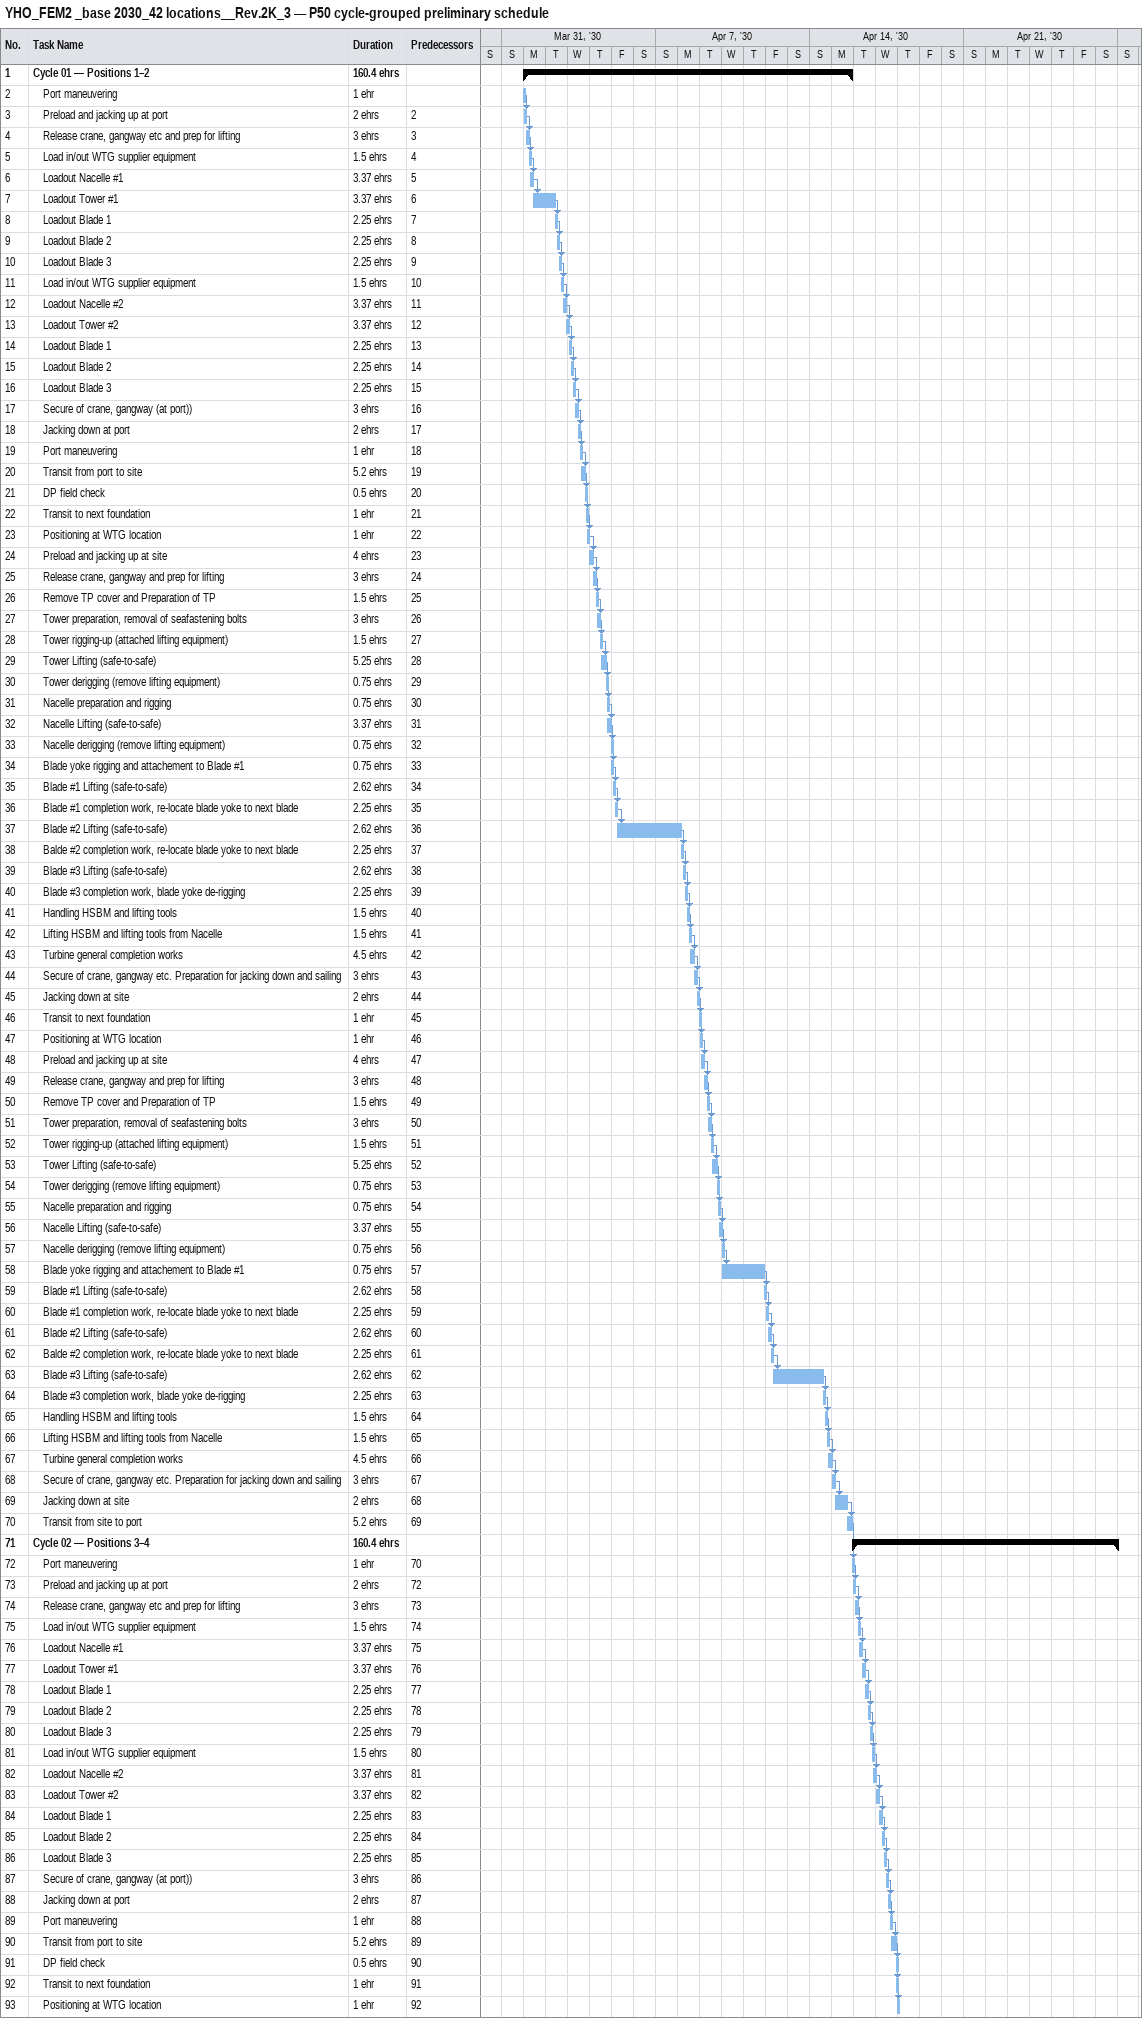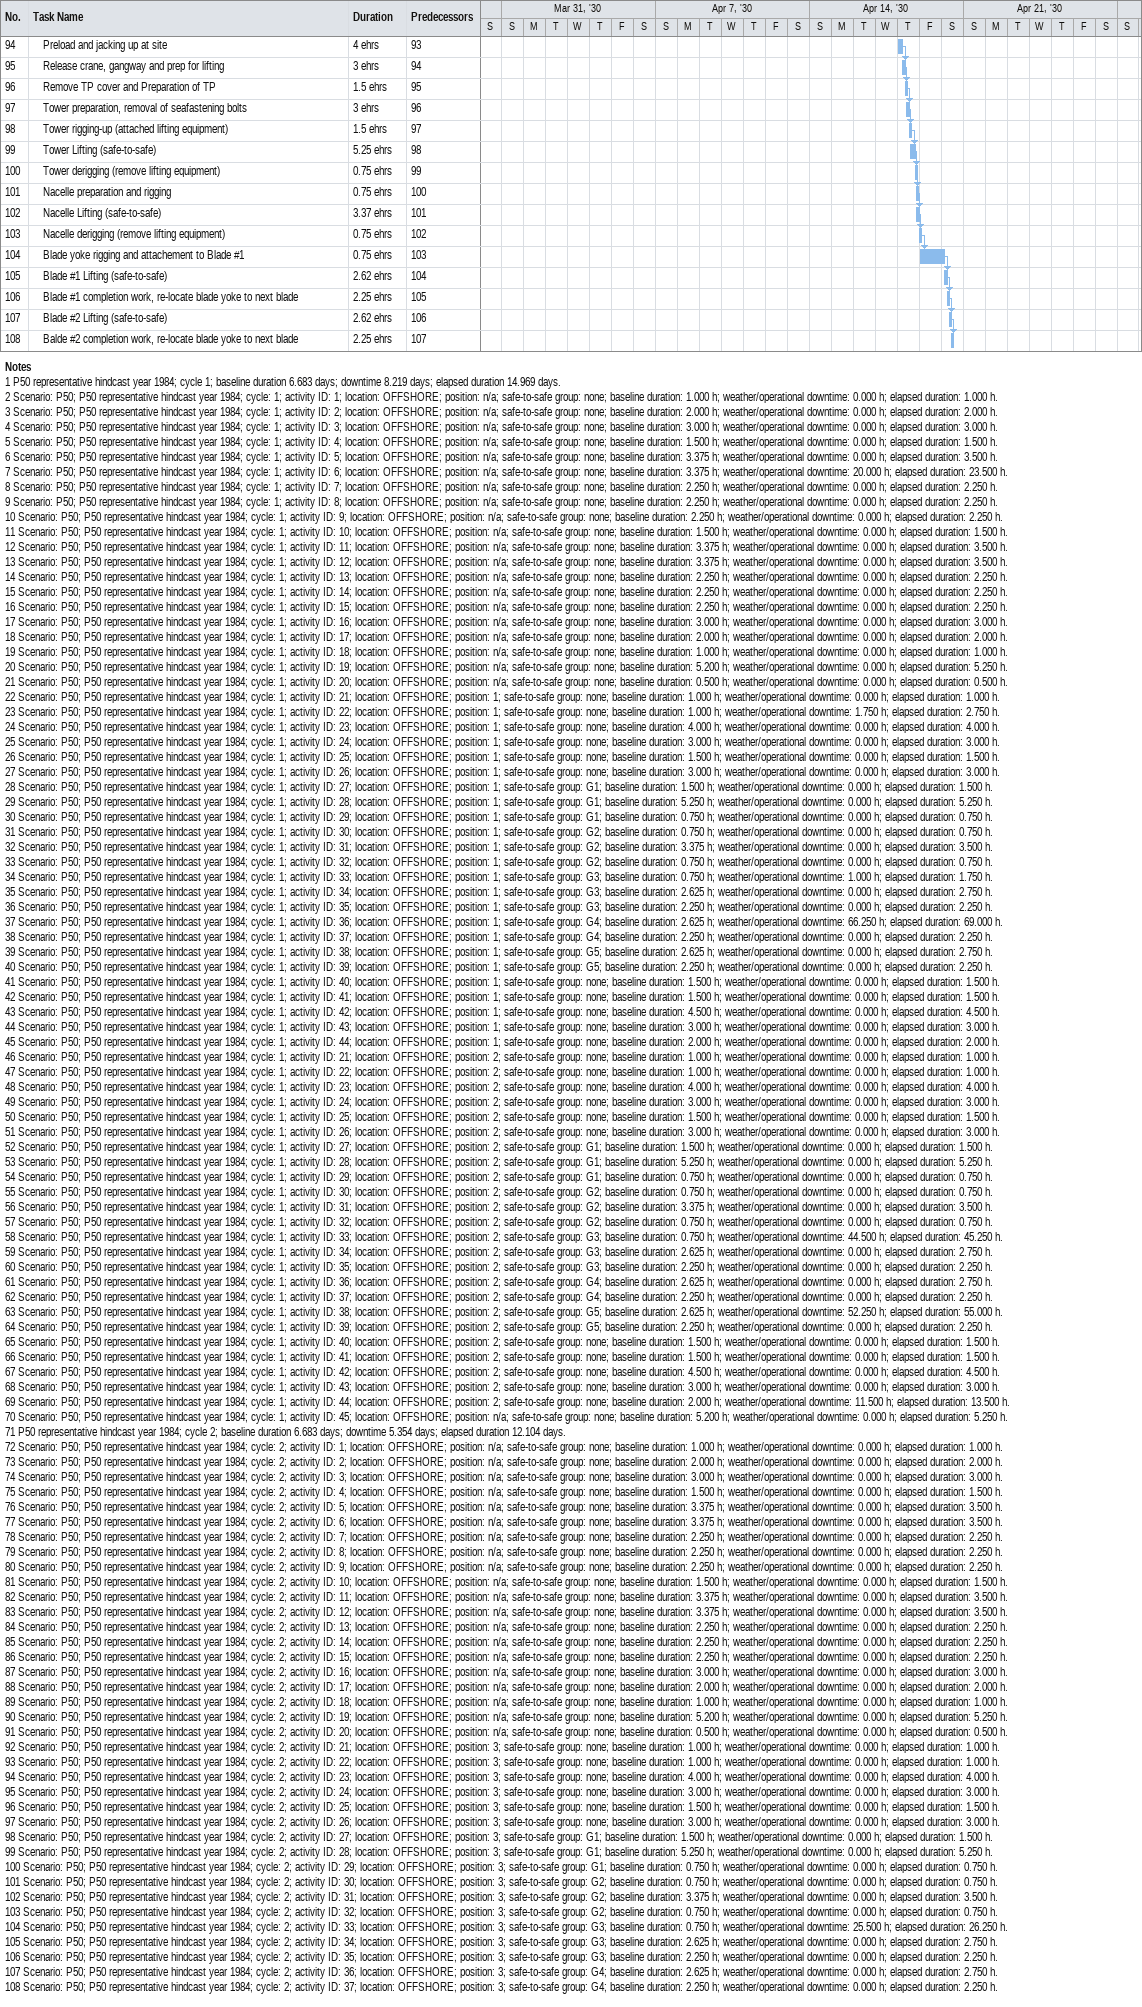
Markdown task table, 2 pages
YHO_FEM2 _base 2030_42 locations__Rev.2K_3 — P50 cycle-grouped preliminary schedule

| ID | Level | Task | Duration | Start | Finish | Predecessors |
|---|---|---|---|---|---|---|
| 1 | 1 | **Cycle 01 — Positions 1–2** | 160.4eh | 2030-04-01 | 2030-04-15 |  |
| 2 | 2 | Port maneuvering | 1eh | 2030-04-01 | 2030-04-01 |  |
| 3 | 2 | Preload and jacking up at port | 2eh | 2030-04-01 | 2030-04-01 | 2 |
| 4 | 2 | Release crane, gangway etc and prep for lifting | 3eh | 2030-04-01 | 2030-04-01 | 3 |
| 5 | 2 | Load in/out WTG supplier equipment | 1.5eh | 2030-04-01 | 2030-04-01 | 4 |
| 6 | 2 | Loadout Nacelle #1 | 3.37eh | 2030-04-01 | 2030-04-01 | 5 |
| 7 | 2 | Loadout Tower #1 | 3.37eh | 2030-04-01 | 2030-04-02 | 6 |
| 8 | 2 | Loadout Blade 1 | 2.25eh | 2030-04-02 | 2030-04-02 | 7 |
| 9 | 2 | Loadout Blade 2 | 2.25eh | 2030-04-02 | 2030-04-02 | 8 |
| 10 | 2 | Loadout Blade 3 | 2.25eh | 2030-04-02 | 2030-04-02 | 9 |
| 11 | 2 | Load in/out WTG supplier equipment | 1.5eh | 2030-04-02 | 2030-04-02 | 10 |
| 12 | 2 | Loadout Nacelle #2 | 3.37eh | 2030-04-02 | 2030-04-02 | 11 |
| 13 | 2 | Loadout Tower #2 | 3.37eh | 2030-04-02 | 2030-04-03 | 12 |
| 14 | 2 | Loadout Blade 1 | 2.25eh | 2030-04-03 | 2030-04-03 | 13 |
| 15 | 2 | Loadout Blade 2 | 2.25eh | 2030-04-03 | 2030-04-03 | 14 |
| 16 | 2 | Loadout Blade 3 | 2.25eh | 2030-04-03 | 2030-04-03 | 15 |
| 17 | 2 | Secure of crane, gangway (at port)) | 3eh | 2030-04-03 | 2030-04-03 | 16 |
| 18 | 2 | Jacking down at port | 2eh | 2030-04-03 | 2030-04-03 | 17 |
| 19 | 2 | Port maneuvering | 1eh | 2030-04-03 | 2030-04-03 | 18 |
| 20 | 2 | Transit from port to site | 5.2eh | 2030-04-03 | 2030-04-03 | 19 |
| 21 | 2 | DP field check | 0.5eh | 2030-04-03 | 2030-04-03 | 20 |
| 22 | 2 | Transit to next foundation | 1eh | 2030-04-03 | 2030-04-03 | 21 |
| 23 | 2 | Positioning at WTG location | 1eh | 2030-04-03 | 2030-04-04 | 22 |
| 24 | 2 | Preload and jacking up at site | 4eh | 2030-04-04 | 2030-04-04 | 23 |
| 25 | 2 | Release crane, gangway and prep for lifting | 3eh | 2030-04-04 | 2030-04-04 | 24 |
| 26 | 2 | Remove TP cover and Preparation of TP | 1.5eh | 2030-04-04 | 2030-04-04 | 25 |
| 27 | 2 | Tower preparation, removal of seafastening bolts | 3eh | 2030-04-04 | 2030-04-04 | 26 |
| 28 | 2 | Tower rigging-up (attached lifting equipment) | 1.5eh | 2030-04-04 | 2030-04-04 | 27 |
| 29 | 2 | Tower Lifting (safe-to-safe) | 5.25eh | 2030-04-04 | 2030-04-04 | 28 |
| 30 | 2 | Tower derigging (remove lifting equipment) | 0.75eh | 2030-04-04 | 2030-04-04 | 29 |
| 31 | 2 | Nacelle preparation and rigging | 0.75eh | 2030-04-04 | 2030-04-04 | 30 |
| 32 | 2 | Nacelle Lifting (safe-to-safe) | 3.37eh | 2030-04-04 | 2030-04-04 | 31 |
| 33 | 2 | Nacelle derigging (remove lifting equipment) | 0.75eh | 2030-04-04 | 2030-04-05 | 32 |
| 34 | 2 | Blade yoke rigging and attachement to Blade #1 | 0.75eh | 2030-04-05 | 2030-04-05 | 33 |
| 35 | 2 | Blade #1 Lifting (safe-to-safe) | 2.62eh | 2030-04-05 | 2030-04-05 | 34 |
| 36 | 2 | Blade #1 completion work, re-locate blade yoke to next blade | 2.25eh | 2030-04-05 | 2030-04-05 | 35 |
| 37 | 2 | Blade #2 Lifting (safe-to-safe) | 2.62eh | 2030-04-05 | 2030-04-08 | 36 |
| 38 | 2 | Balde #2 completion work, re-locate blade yoke to next blade | 2.25eh | 2030-04-08 | 2030-04-08 | 37 |
| 39 | 2 | Blade #3 Lifting (safe-to-safe) | 2.62eh | 2030-04-08 | 2030-04-08 | 38 |
| 40 | 2 | Blade #3 completion work, blade yoke de-rigging | 2.25eh | 2030-04-08 | 2030-04-08 | 39 |
| 41 | 2 | Handling HSBM and lifting tools | 1.5eh | 2030-04-08 | 2030-04-08 | 40 |
| 42 | 2 | Lifting HSBM and lifting tools from Nacelle | 1.5eh | 2030-04-08 | 2030-04-08 | 41 |
| 43 | 2 | Turbine general completion works | 4.5eh | 2030-04-08 | 2030-04-08 | 42 |
| 44 | 2 | Secure of crane, gangway etc. Preparation for jacking down and sailing | 3eh | 2030-04-08 | 2030-04-08 | 43 |
| 45 | 2 | Jacking down at site | 2eh | 2030-04-08 | 2030-04-08 | 44 |
| 46 | 2 | Transit to next foundation | 1eh | 2030-04-08 | 2030-04-09 | 45 |
| 47 | 2 | Positioning at WTG location | 1eh | 2030-04-09 | 2030-04-09 | 46 |
| 48 | 2 | Preload and jacking up at site | 4eh | 2030-04-09 | 2030-04-09 | 47 |
| 49 | 2 | Release crane, gangway and prep for lifting | 3eh | 2030-04-09 | 2030-04-09 | 48 |
| 50 | 2 | Remove TP cover and Preparation of TP | 1.5eh | 2030-04-09 | 2030-04-09 | 49 |
| 51 | 2 | Tower preparation, removal of seafastening bolts | 3eh | 2030-04-09 | 2030-04-09 | 50 |
| 52 | 2 | Tower rigging-up (attached lifting equipment) | 1.5eh | 2030-04-09 | 2030-04-09 | 51 |
| 53 | 2 | Tower Lifting (safe-to-safe) | 5.25eh | 2030-04-09 | 2030-04-09 | 52 |
| 54 | 2 | Tower derigging (remove lifting equipment) | 0.75eh | 2030-04-09 | 2030-04-09 | 53 |
| 55 | 2 | Nacelle preparation and rigging | 0.75eh | 2030-04-09 | 2030-04-09 | 54 |
| 56 | 2 | Nacelle Lifting (safe-to-safe) | 3.37eh | 2030-04-09 | 2030-04-10 | 55 |
| 57 | 2 | Nacelle derigging (remove lifting equipment) | 0.75eh | 2030-04-10 | 2030-04-10 | 56 |
| 58 | 2 | Blade yoke rigging and attachement to Blade #1 | 0.75eh | 2030-04-10 | 2030-04-11 | 57 |
| 59 | 2 | Blade #1 Lifting (safe-to-safe) | 2.62eh | 2030-04-11 | 2030-04-12 | 58 |
| 60 | 2 | Blade #1 completion work, re-locate blade yoke to next blade | 2.25eh | 2030-04-12 | 2030-04-12 | 59 |
| 61 | 2 | Blade #2 Lifting (safe-to-safe) | 2.62eh | 2030-04-12 | 2030-04-12 | 60 |
| 62 | 2 | Balde #2 completion work, re-locate blade yoke to next blade | 2.25eh | 2030-04-12 | 2030-04-12 | 61 |
| 63 | 2 | Blade #3 Lifting (safe-to-safe) | 2.62eh | 2030-04-12 | 2030-04-14 | 62 |
| 64 | 2 | Blade #3 completion work, blade yoke de-rigging | 2.25eh | 2030-04-14 | 2030-04-14 | 63 |
| 65 | 2 | Handling HSBM and lifting tools | 1.5eh | 2030-04-14 | 2030-04-14 | 64 |
| 66 | 2 | Lifting HSBM and lifting tools from Nacelle | 1.5eh | 2030-04-14 | 2030-04-14 | 65 |
| 67 | 2 | Turbine general completion works | 4.5eh | 2030-04-14 | 2030-04-15 | 66 |
| 68 | 2 | Secure of crane, gangway etc. Preparation for jacking down and sailing | 3eh | 2030-04-15 | 2030-04-15 | 67 |
| 69 | 2 | Jacking down at site | 2eh | 2030-04-15 | 2030-04-15 | 68 |
| 70 | 2 | Transit from site to port | 5.2eh | 2030-04-15 | 2030-04-15 | 69 |
| 71 | 1 | **Cycle 02 — Positions 3–4** | 160.4eh | 2030-04-15 | 2030-04-28 |  |
| 72 | 2 | Port maneuvering | 1eh | 2030-04-15 | 2030-04-16 | 70 |
| 73 | 2 | Preload and jacking up at port | 2eh | 2030-04-16 | 2030-04-16 | 72 |
| 74 | 2 | Release crane, gangway etc and prep for lifting | 3eh | 2030-04-16 | 2030-04-16 | 73 |
| 75 | 2 | Load in/out WTG supplier equipment | 1.5eh | 2030-04-16 | 2030-04-16 | 74 |
| 76 | 2 | Loadout Nacelle #1 | 3.37eh | 2030-04-16 | 2030-04-16 | 75 |
| 77 | 2 | Loadout Tower #1 | 3.37eh | 2030-04-16 | 2030-04-16 | 76 |
| 78 | 2 | Loadout Blade 1 | 2.25eh | 2030-04-16 | 2030-04-16 | 77 |
| 79 | 2 | Loadout Blade 2 | 2.25eh | 2030-04-16 | 2030-04-16 | 78 |
| 80 | 2 | Loadout Blade 3 | 2.25eh | 2030-04-16 | 2030-04-16 | 79 |
| 81 | 2 | Load in/out WTG supplier equipment | 1.5eh | 2030-04-16 | 2030-04-16 | 80 |
| 82 | 2 | Loadout Nacelle #2 | 3.37eh | 2030-04-16 | 2030-04-17 | 81 |
| 83 | 2 | Loadout Tower #2 | 3.37eh | 2030-04-17 | 2030-04-17 | 82 |
| 84 | 2 | Loadout Blade 1 | 2.25eh | 2030-04-17 | 2030-04-17 | 83 |
| 85 | 2 | Loadout Blade 2 | 2.25eh | 2030-04-17 | 2030-04-17 | 84 |
| 86 | 2 | Loadout Blade 3 | 2.25eh | 2030-04-17 | 2030-04-17 | 85 |
| 87 | 2 | Secure of crane, gangway (at port)) | 3eh | 2030-04-17 | 2030-04-17 | 86 |
| 88 | 2 | Jacking down at port | 2eh | 2030-04-17 | 2030-04-17 | 87 |
| 89 | 2 | Port maneuvering | 1eh | 2030-04-17 | 2030-04-17 | 88 |
| 90 | 2 | Transit from port to site | 5.2eh | 2030-04-17 | 2030-04-17 | 89 |
| 91 | 2 | DP field check | 0.5eh | 2030-04-17 | 2030-04-17 | 90 |
| 92 | 2 | Transit to next foundation | 1eh | 2030-04-17 | 2030-04-18 | 91 |
| 93 | 2 | Positioning at WTG location | 1eh | 2030-04-18 | 2030-04-18 | 92 |
| 94 | 2 | Preload and jacking up at site | 4eh | 2030-04-18 | 2030-04-18 | 93 |
| 95 | 2 | Release crane, gangway and prep for lifting | 3eh | 2030-04-18 | 2030-04-18 | 94 |
| 96 | 2 | Remove TP cover and Preparation of TP | 1.5eh | 2030-04-18 | 2030-04-18 | 95 |
| 97 | 2 | Tower preparation, removal of seafastening bolts | 3eh | 2030-04-18 | 2030-04-18 | 96 |
| 98 | 2 | Tower rigging-up (attached lifting equipment) | 1.5eh | 2030-04-18 | 2030-04-18 | 97 |
| 99 | 2 | Tower Lifting (safe-to-safe) | 5.25eh | 2030-04-18 | 2030-04-18 | 98 |
| 100 | 2 | Tower derigging (remove lifting equipment) | 0.75eh | 2030-04-18 | 2030-04-18 | 99 |
| 101 | 2 | Nacelle preparation and rigging | 0.75eh | 2030-04-18 | 2030-04-18 | 100 |
| 102 | 2 | Nacelle Lifting (safe-to-safe) | 3.37eh | 2030-04-18 | 2030-04-19 | 101 |
| 103 | 2 | Nacelle derigging (remove lifting equipment) | 0.75eh | 2030-04-19 | 2030-04-19 | 102 |
| 104 | 2 | Blade yoke rigging and attachement to Blade #1 | 0.75eh | 2030-04-19 | 2030-04-20 | 103 |
| 105 | 2 | Blade #1 Lifting (safe-to-safe) | 2.62eh | 2030-04-20 | 2030-04-20 | 104 |
| 106 | 2 | Blade #1 completion work, re-locate blade yoke to next blade | 2.25eh | 2030-04-20 | 2030-04-20 | 105 |
| 107 | 2 | Blade #2 Lifting (safe-to-safe) | 2.62eh | 2030-04-20 | 2030-04-20 | 106 |
| 108 | 2 | Balde #2 completion work, re-locate blade yoke to next blade | 2.25eh | 2030-04-20 | 2030-04-20 | 107 |

Notes
- 1: P50 representative hindcast year 1984; cycle 1; baseline duration 6.683 days; downtime 8.219 days; elapsed duration 14.969 days.
- 2: Scenario: P50; P50 representative hindcast year 1984; cycle: 1; activity ID: 1; location: OFFSHORE; position: n/a; safe-to-safe group: none; baseline duration: 1.000 h; weather/operational downtime: 0.000 h; elapsed duration: 1.000 h.
- 3: Scenario: P50; P50 representative hindcast year 1984; cycle: 1; activity ID: 2; location: OFFSHORE; position: n/a; safe-to-safe group: none; baseline duration: 2.000 h; weather/operational downtime: 0.000 h; elapsed duration: 2.000 h.
- 4: Scenario: P50; P50 representative hindcast year 1984; cycle: 1; activity ID: 3; location: OFFSHORE; position: n/a; safe-to-safe group: none; baseline duration: 3.000 h; weather/operational downtime: 0.000 h; elapsed duration: 3.000 h.
- 5: Scenario: P50; P50 representative hindcast year 1984; cycle: 1; activity ID: 4; location: OFFSHORE; position: n/a; safe-to-safe group: none; baseline duration: 1.500 h; weather/operational downtime: 0.000 h; elapsed duration: 1.500 h.
- 6: Scenario: P50; P50 representative hindcast year 1984; cycle: 1; activity ID: 5; location: OFFSHORE; position: n/a; safe-to-safe group: none; baseline duration: 3.375 h; weather/operational downtime: 0.000 h; elapsed duration: 3.500 h.
- 7: Scenario: P50; P50 representative hindcast year 1984; cycle: 1; activity ID: 6; location: OFFSHORE; position: n/a; safe-to-safe group: none; baseline duration: 3.375 h; weather/operational downtime: 20.000 h; elapsed duration: 23.500 h.
- 8: Scenario: P50; P50 representative hindcast year 1984; cycle: 1; activity ID: 7; location: OFFSHORE; position: n/a; safe-to-safe group: none; baseline duration: 2.250 h; weather/operational downtime: 0.000 h; elapsed duration: 2.250 h.
- 9: Scenario: P50; P50 representative hindcast year 1984; cycle: 1; activity ID: 8; location: OFFSHORE; position: n/a; safe-to-safe group: none; baseline duration: 2.250 h; weather/operational downtime: 0.000 h; elapsed duration: 2.250 h.
- 10: Scenario: P50; P50 representative hindcast year 1984; cycle: 1; activity ID: 9; location: OFFSHORE; position: n/a; safe-to-safe group: none; baseline duration: 2.250 h; weather/operational downtime: 0.000 h; elapsed duration: 2.250 h.
- 11: Scenario: P50; P50 representative hindcast year 1984; cycle: 1; activity ID: 10; location: OFFSHORE; position: n/a; safe-to-safe group: none; baseline duration: 1.500 h; weather/operational downtime: 0.000 h; elapsed duration: 1.500 h.
- 12: Scenario: P50; P50 representative hindcast year 1984; cycle: 1; activity ID: 11; location: OFFSHORE; position: n/a; safe-to-safe group: none; baseline duration: 3.375 h; weather/operational downtime: 0.000 h; elapsed duration: 3.500 h.
- 13: Scenario: P50; P50 representative hindcast year 1984; cycle: 1; activity ID: 12; location: OFFSHORE; position: n/a; safe-to-safe group: none; baseline duration: 3.375 h; weather/operational downtime: 0.000 h; elapsed duration: 3.500 h.
- 14: Scenario: P50; P50 representative hindcast year 1984; cycle: 1; activity ID: 13; location: OFFSHORE; position: n/a; safe-to-safe group: none; baseline duration: 2.250 h; weather/operational downtime: 0.000 h; elapsed duration: 2.250 h.
- 15: Scenario: P50; P50 representative hindcast year 1984; cycle: 1; activity ID: 14; location: OFFSHORE; position: n/a; safe-to-safe group: none; baseline duration: 2.250 h; weather/operational downtime: 0.000 h; elapsed duration: 2.250 h.
- 16: Scenario: P50; P50 representative hindcast year 1984; cycle: 1; activity ID: 15; location: OFFSHORE; position: n/a; safe-to-safe group: none; baseline duration: 2.250 h; weather/operational downtime: 0.000 h; elapsed duration: 2.250 h.
- 17: Scenario: P50; P50 representative hindcast year 1984; cycle: 1; activity ID: 16; location: OFFSHORE; position: n/a; safe-to-safe group: none; baseline duration: 3.000 h; weather/operational downtime: 0.000 h; elapsed duration: 3.000 h.
- 18: Scenario: P50; P50 representative hindcast year 1984; cycle: 1; activity ID: 17; location: OFFSHORE; position: n/a; safe-to-safe group: none; baseline duration: 2.000 h; weather/operational downtime: 0.000 h; elapsed duration: 2.000 h.
- 19: Scenario: P50; P50 representative hindcast year 1984; cycle: 1; activity ID: 18; location: OFFSHORE; position: n/a; safe-to-safe group: none; baseline duration: 1.000 h; weather/operational downtime: 0.000 h; elapsed duration: 1.000 h.
- 20: Scenario: P50; P50 representative hindcast year 1984; cycle: 1; activity ID: 19; location: OFFSHORE; position: n/a; safe-to-safe group: none; baseline duration: 5.200 h; weather/operational downtime: 0.000 h; elapsed duration: 5.250 h.
- 21: Scenario: P50; P50 representative hindcast year 1984; cycle: 1; activity ID: 20; location: OFFSHORE; position: n/a; safe-to-safe group: none; baseline duration: 0.500 h; weather/operational downtime: 0.000 h; elapsed duration: 0.500 h.
- 22: Scenario: P50; P50 representative hindcast year 1984; cycle: 1; activity ID: 21; location: OFFSHORE; position: 1; safe-to-safe group: none; baseline duration: 1.000 h; weather/operational downtime: 0.000 h; elapsed duration: 1.000 h.
- 23: Scenario: P50; P50 representative hindcast year 1984; cycle: 1; activity ID: 22; location: OFFSHORE; position: 1; safe-to-safe group: none; baseline duration: 1.000 h; weather/operational downtime: 1.750 h; elapsed duration: 2.750 h.
- 24: Scenario: P50; P50 representative hindcast year 1984; cycle: 1; activity ID: 23; location: OFFSHORE; position: 1; safe-to-safe group: none; baseline duration: 4.000 h; weather/operational downtime: 0.000 h; elapsed duration: 4.000 h.
- 25: Scenario: P50; P50 representative hindcast year 1984; cycle: 1; activity ID: 24; location: OFFSHORE; position: 1; safe-to-safe group: none; baseline duration: 3.000 h; weather/operational downtime: 0.000 h; elapsed duration: 3.000 h.
- 26: Scenario: P50; P50 representative hindcast year 1984; cycle: 1; activity ID: 25; location: OFFSHORE; position: 1; safe-to-safe group: none; baseline duration: 1.500 h; weather/operational downtime: 0.000 h; elapsed duration: 1.500 h.
- 27: Scenario: P50; P50 representative hindcast year 1984; cycle: 1; activity ID: 26; location: OFFSHORE; position: 1; safe-to-safe group: none; baseline duration: 3.000 h; weather/operational downtime: 0.000 h; elapsed duration: 3.000 h.
- 28: Scenario: P50; P50 representative hindcast year 1984; cycle: 1; activity ID: 27; location: OFFSHORE; position: 1; safe-to-safe group: G1; baseline duration: 1.500 h; weather/operational downtime: 0.000 h; elapsed duration: 1.500 h.
- 29: Scenario: P50; P50 representative hindcast year 1984; cycle: 1; activity ID: 28; location: OFFSHORE; position: 1; safe-to-safe group: G1; baseline duration: 5.250 h; weather/operational downtime: 0.000 h; elapsed duration: 5.250 h.
- 30: Scenario: P50; P50 representative hindcast year 1984; cycle: 1; activity ID: 29; location: OFFSHORE; position: 1; safe-to-safe group: G1; baseline duration: 0.750 h; weather/operational downtime: 0.000 h; elapsed duration: 0.750 h.
- 31: Scenario: P50; P50 representative hindcast year 1984; cycle: 1; activity ID: 30; location: OFFSHORE; position: 1; safe-to-safe group: G2; baseline duration: 0.750 h; weather/operational downtime: 0.000 h; elapsed duration: 0.750 h.
- 32: Scenario: P50; P50 representative hindcast year 1984; cycle: 1; activity ID: 31; location: OFFSHORE; position: 1; safe-to-safe group: G2; baseline duration: 3.375 h; weather/operational downtime: 0.000 h; elapsed duration: 3.500 h.
- 33: Scenario: P50; P50 representative hindcast year 1984; cycle: 1; activity ID: 32; location: OFFSHORE; position: 1; safe-to-safe group: G2; baseline duration: 0.750 h; weather/operational downtime: 0.000 h; elapsed duration: 0.750 h.
- 34: Scenario: P50; P50 representative hindcast year 1984; cycle: 1; activity ID: 33; location: OFFSHORE; position: 1; safe-to-safe group: G3; baseline duration: 0.750 h; weather/operational downtime: 1.000 h; elapsed duration: 1.750 h.
- 35: Scenario: P50; P50 representative hindcast year 1984; cycle: 1; activity ID: 34; location: OFFSHORE; position: 1; safe-to-safe group: G3; baseline duration: 2.625 h; weather/operational downtime: 0.000 h; elapsed duration: 2.750 h.
- 36: Scenario: P50; P50 representative hindcast year 1984; cycle: 1; activity ID: 35; location: OFFSHORE; position: 1; safe-to-safe group: G3; baseline duration: 2.250 h; weather/operational downtime: 0.000 h; elapsed duration: 2.250 h.
- 37: Scenario: P50; P50 representative hindcast year 1984; cycle: 1; activity ID: 36; location: OFFSHORE; position: 1; safe-to-safe group: G4; baseline duration: 2.625 h; weather/operational downtime: 66.250 h; elapsed duration: 69.000 h.
- 38: Scenario: P50; P50 representative hindcast year 1984; cycle: 1; activity ID: 37; location: OFFSHORE; position: 1; safe-to-safe group: G4; baseline duration: 2.250 h; weather/operational downtime: 0.000 h; elapsed duration: 2.250 h.
- 39: Scenario: P50; P50 representative hindcast year 1984; cycle: 1; activity ID: 38; location: OFFSHORE; position: 1; safe-to-safe group: G5; baseline duration: 2.625 h; weather/operational downtime: 0.000 h; elapsed duration: 2.750 h.
- 40: Scenario: P50; P50 representative hindcast year 1984; cycle: 1; activity ID: 39; location: OFFSHORE; position: 1; safe-to-safe group: G5; baseline duration: 2.250 h; weather/operational downtime: 0.000 h; elapsed duration: 2.250 h.
- 41: Scenario: P50; P50 representative hindcast year 1984; cycle: 1; activity ID: 40; location: OFFSHORE; position: 1; safe-to-safe group: none; baseline duration: 1.500 h; weather/operational downtime: 0.000 h; elapsed duration: 1.500 h.
- 42: Scenario: P50; P50 representative hindcast year 1984; cycle: 1; activity ID: 41; location: OFFSHORE; position: 1; safe-to-safe group: none; baseline duration: 1.500 h; weather/operational downtime: 0.000 h; elapsed duration: 1.500 h.
- 43: Scenario: P50; P50 representative hindcast year 1984; cycle: 1; activity ID: 42; location: OFFSHORE; position: 1; safe-to-safe group: none; baseline duration: 4.500 h; weather/operational downtime: 0.000 h; elapsed duration: 4.500 h.
- 44: Scenario: P50; P50 representative hindcast year 1984; cycle: 1; activity ID: 43; location: OFFSHORE; position: 1; safe-to-safe group: none; baseline duration: 3.000 h; weather/operational downtime: 0.000 h; elapsed duration: 3.000 h.
- 45: Scenario: P50; P50 representative hindcast year 1984; cycle: 1; activity ID: 44; location: OFFSHORE; position: 1; safe-to-safe group: none; baseline duration: 2.000 h; weather/operational downtime: 0.000 h; elapsed duration: 2.000 h.
- 46: Scenario: P50; P50 representative hindcast year 1984; cycle: 1; activity ID: 21; location: OFFSHORE; position: 2; safe-to-safe group: none; baseline duration: 1.000 h; weather/operational downtime: 0.000 h; elapsed duration: 1.000 h.
- 47: Scenario: P50; P50 representative hindcast year 1984; cycle: 1; activity ID: 22; location: OFFSHORE; position: 2; safe-to-safe group: none; baseline duration: 1.000 h; weather/operational downtime: 0.000 h; elapsed duration: 1.000 h.
- 48: Scenario: P50; P50 representative hindcast year 1984; cycle: 1; activity ID: 23; location: OFFSHORE; position: 2; safe-to-safe group: none; baseline duration: 4.000 h; weather/operational downtime: 0.000 h; elapsed duration: 4.000 h.
- 49: Scenario: P50; P50 representative hindcast year 1984; cycle: 1; activity ID: 24; location: OFFSHORE; position: 2; safe-to-safe group: none; baseline duration: 3.000 h; weather/operational downtime: 0.000 h; elapsed duration: 3.000 h.
- 50: Scenario: P50; P50 representative hindcast year 1984; cycle: 1; activity ID: 25; location: OFFSHORE; position: 2; safe-to-safe group: none; baseline duration: 1.500 h; weather/operational downtime: 0.000 h; elapsed duration: 1.500 h.
- 51: Scenario: P50; P50 representative hindcast year 1984; cycle: 1; activity ID: 26; location: OFFSHORE; position: 2; safe-to-safe group: none; baseline duration: 3.000 h; weather/operational downtime: 0.000 h; elapsed duration: 3.000 h.
- 52: Scenario: P50; P50 representative hindcast year 1984; cycle: 1; activity ID: 27; location: OFFSHORE; position: 2; safe-to-safe group: G1; baseline duration: 1.500 h; weather/operational downtime: 0.000 h; elapsed duration: 1.500 h.
- 53: Scenario: P50; P50 representative hindcast year 1984; cycle: 1; activity ID: 28; location: OFFSHORE; position: 2; safe-to-safe group: G1; baseline duration: 5.250 h; weather/operational downtime: 0.000 h; elapsed duration: 5.250 h.
- 54: Scenario: P50; P50 representative hindcast year 1984; cycle: 1; activity ID: 29; location: OFFSHORE; position: 2; safe-to-safe group: G1; baseline duration: 0.750 h; weather/operational downtime: 0.000 h; elapsed duration: 0.750 h.
- 55: Scenario: P50; P50 representative hindcast year 1984; cycle: 1; activity ID: 30; location: OFFSHORE; position: 2; safe-to-safe group: G2; baseline duration: 0.750 h; weather/operational downtime: 0.000 h; elapsed duration: 0.750 h.
- 56: Scenario: P50; P50 representative hindcast year 1984; cycle: 1; activity ID: 31; location: OFFSHORE; position: 2; safe-to-safe group: G2; baseline duration: 3.375 h; weather/operational downtime: 0.000 h; elapsed duration: 3.500 h.
- 57: Scenario: P50; P50 representative hindcast year 1984; cycle: 1; activity ID: 32; location: OFFSHORE; position: 2; safe-to-safe group: G2; baseline duration: 0.750 h; weather/operational downtime: 0.000 h; elapsed duration: 0.750 h.
- 58: Scenario: P50; P50 representative hindcast year 1984; cycle: 1; activity ID: 33; location: OFFSHORE; position: 2; safe-to-safe group: G3; baseline duration: 0.750 h; weather/operational downtime: 44.500 h; elapsed duration: 45.250 h.
- 59: Scenario: P50; P50 representative hindcast year 1984; cycle: 1; activity ID: 34; location: OFFSHORE; position: 2; safe-to-safe group: G3; baseline duration: 2.625 h; weather/operational downtime: 0.000 h; elapsed duration: 2.750 h.
- 60: Scenario: P50; P50 representative hindcast year 1984; cycle: 1; activity ID: 35; location: OFFSHORE; position: 2; safe-to-safe group: G3; baseline duration: 2.250 h; weather/operational downtime: 0.000 h; elapsed duration: 2.250 h.
- 61: Scenario: P50; P50 representative hindcast year 1984; cycle: 1; activity ID: 36; location: OFFSHORE; position: 2; safe-to-safe group: G4; baseline duration: 2.625 h; weather/operational downtime: 0.000 h; elapsed duration: 2.750 h.
- 62: Scenario: P50; P50 representative hindcast year 1984; cycle: 1; activity ID: 37; location: OFFSHORE; position: 2; safe-to-safe group: G4; baseline duration: 2.250 h; weather/operational downtime: 0.000 h; elapsed duration: 2.250 h.
- 63: Scenario: P50; P50 representative hindcast year 1984; cycle: 1; activity ID: 38; location: OFFSHORE; position: 2; safe-to-safe group: G5; baseline duration: 2.625 h; weather/operational downtime: 52.250 h; elapsed duration: 55.000 h.
- 64: Scenario: P50; P50 representative hindcast year 1984; cycle: 1; activity ID: 39; location: OFFSHORE; position: 2; safe-to-safe group: G5; baseline duration: 2.250 h; weather/operational downtime: 0.000 h; elapsed duration: 2.250 h.
- 65: Scenario: P50; P50 representative hindcast year 1984; cycle: 1; activity ID: 40; location: OFFSHORE; position: 2; safe-to-safe group: none; baseline duration: 1.500 h; weather/operational downtime: 0.000 h; elapsed duration: 1.500 h.
- 66: Scenario: P50; P50 representative hindcast year 1984; cycle: 1; activity ID: 41; location: OFFSHORE; position: 2; safe-to-safe group: none; baseline duration: 1.500 h; weather/operational downtime: 0.000 h; elapsed duration: 1.500 h.
- 67: Scenario: P50; P50 representative hindcast year 1984; cycle: 1; activity ID: 42; location: OFFSHORE; position: 2; safe-to-safe group: none; baseline duration: 4.500 h; weather/operational downtime: 0.000 h; elapsed duration: 4.500 h.
- 68: Scenario: P50; P50 representative hindcast year 1984; cycle: 1; activity ID: 43; location: OFFSHORE; position: 2; safe-to-safe group: none; baseline duration: 3.000 h; weather/operational downtime: 0.000 h; elapsed duration: 3.000 h.
- 69: Scenario: P50; P50 representative hindcast year 1984; cycle: 1; activity ID: 44; location: OFFSHORE; position: 2; safe-to-safe group: none; baseline duration: 2.000 h; weather/operational downtime: 11.500 h; elapsed duration: 13.500 h.
- 70: Scenario: P50; P50 representative hindcast year 1984; cycle: 1; activity ID: 45; location: OFFSHORE; position: n/a; safe-to-safe group: none; baseline duration: 5.200 h; weather/operational downtime: 0.000 h; elapsed duration: 5.250 h.
- 71: P50 representative hindcast year 1984; cycle 2; baseline duration 6.683 days; downtime 5.354 days; elapsed duration 12.104 days.
- 72: Scenario: P50; P50 representative hindcast year 1984; cycle: 2; activity ID: 1; location: OFFSHORE; position: n/a; safe-to-safe group: none; baseline duration: 1.000 h; weather/operational downtime: 0.000 h; elapsed duration: 1.000 h.
- 73: Scenario: P50; P50 representative hindcast year 1984; cycle: 2; activity ID: 2; location: OFFSHORE; position: n/a; safe-to-safe group: none; baseline duration: 2.000 h; weather/operational downtime: 0.000 h; elapsed duration: 2.000 h.
- 74: Scenario: P50; P50 representative hindcast year 1984; cycle: 2; activity ID: 3; location: OFFSHORE; position: n/a; safe-to-safe group: none; baseline duration: 3.000 h; weather/operational downtime: 0.000 h; elapsed duration: 3.000 h.
- 75: Scenario: P50; P50 representative hindcast year 1984; cycle: 2; activity ID: 4; location: OFFSHORE; position: n/a; safe-to-safe group: none; baseline duration: 1.500 h; weather/operational downtime: 0.000 h; elapsed duration: 1.500 h.
- 76: Scenario: P50; P50 representative hindcast year 1984; cycle: 2; activity ID: 5; location: OFFSHORE; position: n/a; safe-to-safe group: none; baseline duration: 3.375 h; weather/operational downtime: 0.000 h; elapsed duration: 3.500 h.
- 77: Scenario: P50; P50 representative hindcast year 1984; cycle: 2; activity ID: 6; location: OFFSHORE; position: n/a; safe-to-safe group: none; baseline duration: 3.375 h; weather/operational downtime: 0.000 h; elapsed duration: 3.500 h.
- 78: Scenario: P50; P50 representative hindcast year 1984; cycle: 2; activity ID: 7; location: OFFSHORE; position: n/a; safe-to-safe group: none; baseline duration: 2.250 h; weather/operational downtime: 0.000 h; elapsed duration: 2.250 h.
- 79: Scenario: P50; P50 representative hindcast year 1984; cycle: 2; activity ID: 8; location: OFFSHORE; position: n/a; safe-to-safe group: none; baseline duration: 2.250 h; weather/operational downtime: 0.000 h; elapsed duration: 2.250 h.
- 80: Scenario: P50; P50 representative hindcast year 1984; cycle: 2; activity ID: 9; location: OFFSHORE; position: n/a; safe-to-safe group: none; baseline duration: 2.250 h; weather/operational downtime: 0.000 h; elapsed duration: 2.250 h.
- 81: Scenario: P50; P50 representative hindcast year 1984; cycle: 2; activity ID: 10; location: OFFSHORE; position: n/a; safe-to-safe group: none; baseline duration: 1.500 h; weather/operational downtime: 0.000 h; elapsed duration: 1.500 h.
- 82: Scenario: P50; P50 representative hindcast year 1984; cycle: 2; activity ID: 11; location: OFFSHORE; position: n/a; safe-to-safe group: none; baseline duration: 3.375 h; weather/operational downtime: 0.000 h; elapsed duration: 3.500 h.
- 83: Scenario: P50; P50 representative hindcast year 1984; cycle: 2; activity ID: 12; location: OFFSHORE; position: n/a; safe-to-safe group: none; baseline duration: 3.375 h; weather/operational downtime: 0.000 h; elapsed duration: 3.500 h.
- 84: Scenario: P50; P50 representative hindcast year 1984; cycle: 2; activity ID: 13; location: OFFSHORE; position: n/a; safe-to-safe group: none; baseline duration: 2.250 h; weather/operational downtime: 0.000 h; elapsed duration: 2.250 h.
- 85: Scenario: P50; P50 representative hindcast year 1984; cycle: 2; activity ID: 14; location: OFFSHORE; position: n/a; safe-to-safe group: none; baseline duration: 2.250 h; weather/operational downtime: 0.000 h; elapsed duration: 2.250 h.
- 86: Scenario: P50; P50 representative hindcast year 1984; cycle: 2; activity ID: 15; location: OFFSHORE; position: n/a; safe-to-safe group: none; baseline duration: 2.250 h; weather/operational downtime: 0.000 h; elapsed duration: 2.250 h.
- 87: Scenario: P50; P50 representative hindcast year 1984; cycle: 2; activity ID: 16; location: OFFSHORE; position: n/a; safe-to-safe group: none; baseline duration: 3.000 h; weather/operational downtime: 0.000 h; elapsed duration: 3.000 h.
- 88: Scenario: P50; P50 representative hindcast year 1984; cycle: 2; activity ID: 17; location: OFFSHORE; position: n/a; safe-to-safe group: none; baseline duration: 2.000 h; weather/operational downtime: 0.000 h; elapsed duration: 2.000 h.
- 89: Scenario: P50; P50 representative hindcast year 1984; cycle: 2; activity ID: 18; location: OFFSHORE; position: n/a; safe-to-safe group: none; baseline duration: 1.000 h; weather/operational downtime: 0.000 h; elapsed duration: 1.000 h.
- 90: Scenario: P50; P50 representative hindcast year 1984; cycle: 2; activity ID: 19; location: OFFSHORE; position: n/a; safe-to-safe group: none; baseline duration: 5.200 h; weather/operational downtime: 0.000 h; elapsed duration: 5.250 h.
- 91: Scenario: P50; P50 representative hindcast year 1984; cycle: 2; activity ID: 20; location: OFFSHORE; position: n/a; safe-to-safe group: none; baseline duration: 0.500 h; weather/operational downtime: 0.000 h; elapsed duration: 0.500 h.
- 92: Scenario: P50; P50 representative hindcast year 1984; cycle: 2; activity ID: 21; location: OFFSHORE; position: 3; safe-to-safe group: none; baseline duration: 1.000 h; weather/operational downtime: 0.000 h; elapsed duration: 1.000 h.
- 93: Scenario: P50; P50 representative hindcast year 1984; cycle: 2; activity ID: 22; location: OFFSHORE; position: 3; safe-to-safe group: none; baseline duration: 1.000 h; weather/operational downtime: 0.000 h; elapsed duration: 1.000 h.
- 94: Scenario: P50; P50 representative hindcast year 1984; cycle: 2; activity ID: 23; location: OFFSHORE; position: 3; safe-to-safe group: none; baseline duration: 4.000 h; weather/operational downtime: 0.000 h; elapsed duration: 4.000 h.
- 95: Scenario: P50; P50 representative hindcast year 1984; cycle: 2; activity ID: 24; location: OFFSHORE; position: 3; safe-to-safe group: none; baseline duration: 3.000 h; weather/operational downtime: 0.000 h; elapsed duration: 3.000 h.
- 96: Scenario: P50; P50 representative hindcast year 1984; cycle: 2; activity ID: 25; location: OFFSHORE; position: 3; safe-to-safe group: none; baseline duration: 1.500 h; weather/operational downtime: 0.000 h; elapsed duration: 1.500 h.
- 97: Scenario: P50; P50 representative hindcast year 1984; cycle: 2; activity ID: 26; location: OFFSHORE; position: 3; safe-to-safe group: none; baseline duration: 3.000 h; weather/operational downtime: 0.000 h; elapsed duration: 3.000 h.
- 98: Scenario: P50; P50 representative hindcast year 1984; cycle: 2; activity ID: 27; location: OFFSHORE; position: 3; safe-to-safe group: G1; baseline duration: 1.500 h; weather/operational downtime: 0.000 h; elapsed duration: 1.500 h.
- 99: Scenario: P50; P50 representative hindcast year 1984; cycle: 2; activity ID: 28; location: OFFSHORE; position: 3; safe-to-safe group: G1; baseline duration: 5.250 h; weather/operational downtime: 0.000 h; elapsed duration: 5.250 h.
- 100: Scenario: P50; P50 representative hindcast year 1984; cycle: 2; activity ID: 29; location: OFFSHORE; position: 3; safe-to-safe group: G1; baseline duration: 0.750 h; weather/operational downtime: 0.000 h; elapsed duration: 0.750 h.
- 101: Scenario: P50; P50 representative hindcast year 1984; cycle: 2; activity ID: 30; location: OFFSHORE; position: 3; safe-to-safe group: G2; baseline duration: 0.750 h; weather/operational downtime: 0.000 h; elapsed duration: 0.750 h.
- 102: Scenario: P50; P50 representative hindcast year 1984; cycle: 2; activity ID: 31; location: OFFSHORE; position: 3; safe-to-safe group: G2; baseline duration: 3.375 h; weather/operational downtime: 0.000 h; elapsed duration: 3.500 h.
- 103: Scenario: P50; P50 representative hindcast year 1984; cycle: 2; activity ID: 32; location: OFFSHORE; position: 3; safe-to-safe group: G2; baseline duration: 0.750 h; weather/operational downtime: 0.000 h; elapsed duration: 0.750 h.
- 104: Scenario: P50; P50 representative hindcast year 1984; cycle: 2; activity ID: 33; location: OFFSHORE; position: 3; safe-to-safe group: G3; baseline duration: 0.750 h; weather/operational downtime: 25.500 h; elapsed duration: 26.250 h.
- 105: Scenario: P50; P50 representative hindcast year 1984; cycle: 2; activity ID: 34; location: OFFSHORE; position: 3; safe-to-safe group: G3; baseline duration: 2.625 h; weather/operational downtime: 0.000 h; elapsed duration: 2.750 h.
- 106: Scenario: P50; P50 representative hindcast year 1984; cycle: 2; activity ID: 35; location: OFFSHORE; position: 3; safe-to-safe group: G3; baseline duration: 2.250 h; weather/operational downtime: 0.000 h; elapsed duration: 2.250 h.
- 107: Scenario: P50; P50 representative hindcast year 1984; cycle: 2; activity ID: 36; location: OFFSHORE; position: 3; safe-to-safe group: G4; baseline duration: 2.625 h; weather/operational downtime: 0.000 h; elapsed duration: 2.750 h.
- 108: Scenario: P50; P50 representative hindcast year 1984; cycle: 2; activity ID: 37; location: OFFSHORE; position: 3; safe-to-safe group: G4; baseline duration: 2.250 h; weather/operational downtime: 0.000 h; elapsed duration: 2.250 h.
